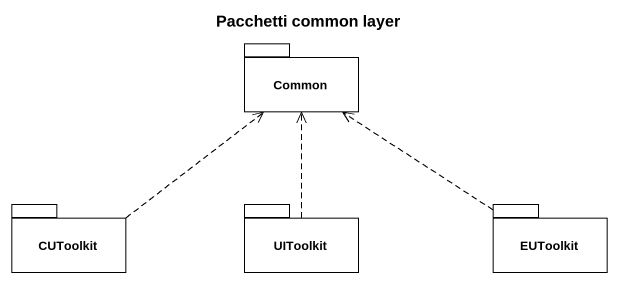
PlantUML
@startuml
title Pacchetti common layer
package Common {
}
package CUToolkit {
}
package UIToolkit {
}
package EUToolkit {
}
CUToolkit .up.> Common
UIToolkit .up.> Common
EUToolkit .up.> Common
@enduml
